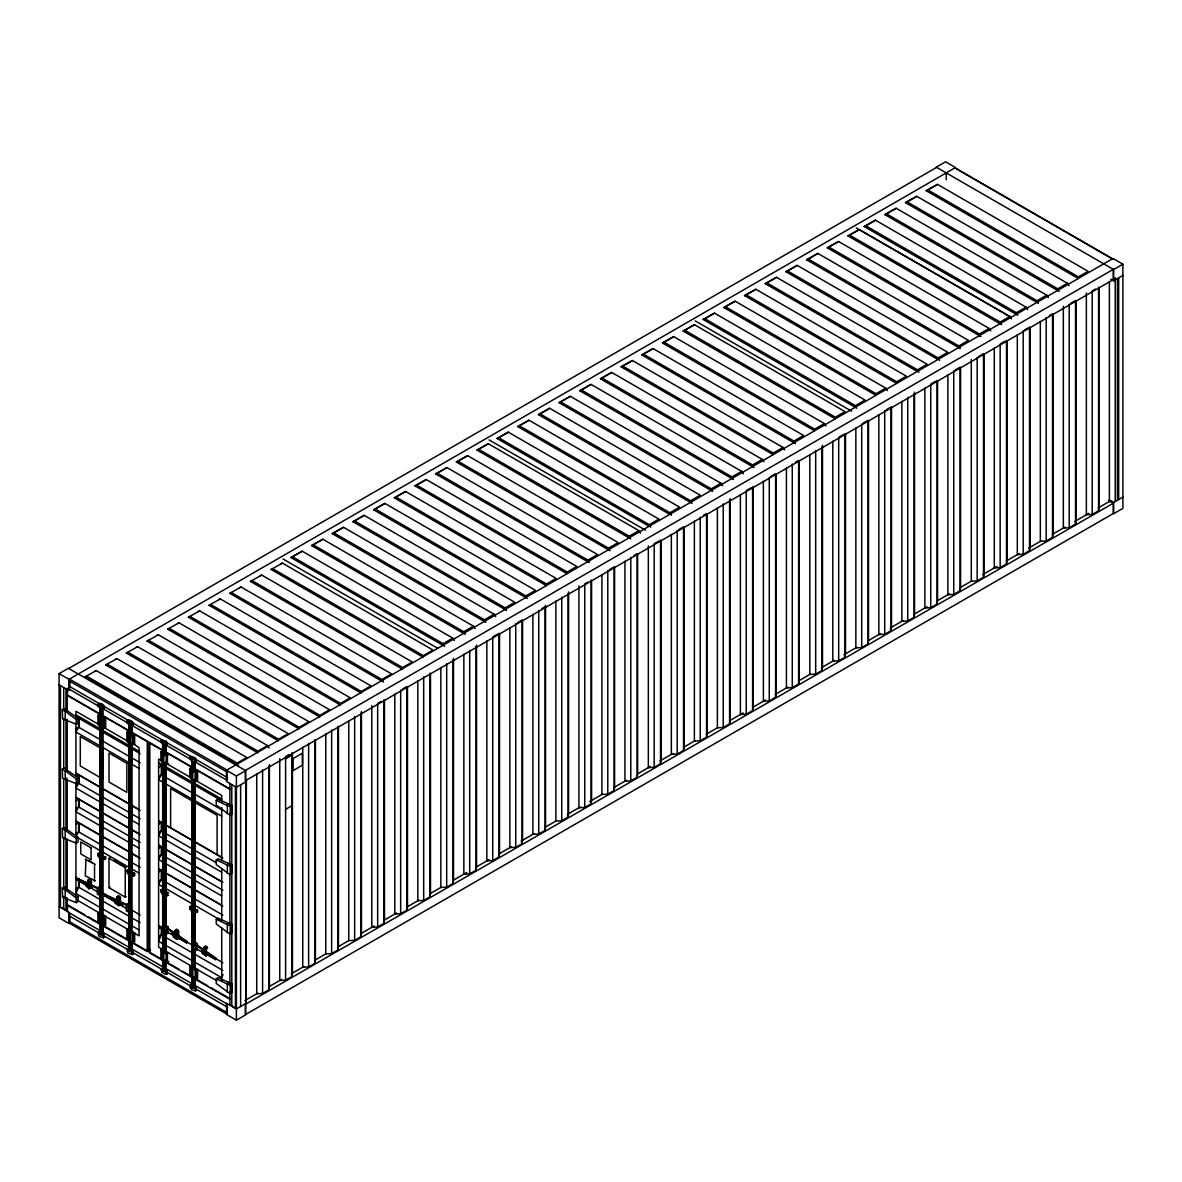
<?xml version="1.0" encoding="UTF-8"?>
<svg xmlns="http://www.w3.org/2000/svg" width="1182" height="1182" viewBox="0 0 1182 1182"><rect width="100%" height="100%" fill="white"/><g stroke="black" fill="none" stroke-linecap="round" stroke-linejoin="round"><path stroke-width="1.5" d="M103.588 708.313L103.602 705.226C101.888 702.669 96.569 702.359 98.313 706.821L103.543 709.156L103.602 707.575M100.219 932.051L98.401 932.421L98.933 936.336L103.543 937.828L103.602 936.262M103.588 937.001L102.893 933.1M132.576 952.988L132.532 954.568L127.907 953.061L127.39 949.161L129.193 948.791M167.031 745.088L166.499 741.173L161.195 740.08L162.54 744.424L166.485 745.399L166.499 743.522M161.845 740.523L163.781 742.754L167.031 742.739M163.914 968.738L161.195 968.767L161.831 972.284L165.214 974.131L167.031 973.761L166.499 972.21M161.845 969.196L162.54 970.747L165.214 971.781L167.031 971.412L166.499 969.861M196.005 761.814L195.488 757.913L190.863 756.406L191.528 761.149L195.458 762.139L195.488 760.262M191.617 985.478L190.863 985.094L191.528 989.836L195.458 990.812L195.488 988.935M98.401 703.748L100.101 706.023L103.543 706.806L103.588 705.964M98.401 932.421L100.101 934.696L103.543 935.479L103.588 934.652M127.39 720.488L127.907 722.039L130.508 723.162L133.226 723.133L132.576 721.966C130.877 719.41 125.543 719.099 127.287 723.561L132.532 725.881L133.226 723.133M127.39 949.161L129.089 951.436L132.532 952.219L133.226 951.82L131.867 949.826M196.005 990.501L195.488 986.586M256.73 773.811L256.73 993.752L262.596 993.471L268.935 989.822L269.407 986.423L269.407 764.651M279.75 758.696L279.75 980.469L285.601 980.188L291.939 976.524L292.427 973.141L292.427 753.2M302.755 747.231L302.755 967.172L308.62 966.906L314.959 963.241L315.431 959.858L315.431 739.917M325.774 733.948L325.774 953.889L331.64 953.608L337.963 949.959L338.451 946.575L338.451 726.635M348.779 720.665L348.779 940.606L354.644 940.325L360.983 936.676L361.456 933.292L361.456 711.52M371.798 705.551L371.798 927.323L377.664 927.043L384.002 923.378L384.475 919.995L384.475 700.054M394.803 694.085L394.803 914.026L400.668 913.76L407.007 910.096L407.48 906.712L407.48 686.772M417.822 680.802L417.822 900.743L423.688 900.477L430.026 896.813L430.499 893.429L430.499 673.489M440.827 667.52L440.827 887.46L446.693 887.18L453.031 883.53L453.504 880.147L453.504 658.374M463.846 654.237L463.846 874.178L469.712 873.897L476.05 870.233L476.523 866.849L476.523 645.077M486.851 640.94L486.851 860.88L492.717 860.614L499.055 856.95L499.528 853.567L499.528 633.626M509.87 627.657L509.87 847.597L515.736 847.331L522.075 843.667L522.547 840.284L522.547 620.343M532.89 614.374L532.89 834.315L538.741 834.034L545.079 830.385L545.552 827.001L545.552 605.228M555.895 601.091L555.895 821.032L561.76 820.751L568.099 817.102L568.572 813.704L568.572 591.931M578.914 585.962L578.914 807.734L584.765 807.469L591.103 803.804L591.576 800.421L591.576 580.48M601.919 574.511L601.919 794.452L607.784 794.186L614.123 790.522L614.596 787.138L614.596 567.197M624.938 561.228L624.938 781.169L630.789 780.888L637.128 777.239L637.615 773.855L637.615 553.915M648.342 545.892L648.342 767.665L654.193 767.384L660.531 763.72L661.004 760.336L661.004 540.396M671.346 534.427L671.346 754.367L677.212 754.101L683.551 750.437L684.023 747.054L684.023 527.113M694.366 521.144L694.366 741.084L700.232 740.804L706.555 737.154L707.043 733.771L707.043 513.83M717.371 507.861L717.371 727.802L723.236 727.521L729.575 723.872L730.048 720.488L730.048 498.715M740.39 494.578L740.39 714.519L746.256 714.238L752.594 710.574L753.067 707.191L753.067 487.25M763.395 481.281L763.395 701.222L769.26 700.956L775.599 697.291L776.072 693.908L776.072 473.967M786.414 467.998L786.414 687.939L792.28 687.673L798.618 684.009L799.091 680.625L799.091 460.685M809.818 454.494L809.818 674.434L815.683 674.154L822.022 670.49L822.495 667.106L822.495 445.333M832.822 441.196L832.822 661.137L838.688 660.871L845.027 657.207L845.499 653.823L845.499 433.883M855.842 427.914L855.842 647.854L861.708 647.588L868.046 643.924L868.519 640.541L868.519 420.6M878.847 414.631L878.847 634.571L884.712 634.291L891.051 630.641L891.524 627.258L891.524 407.317M901.866 401.348L901.866 621.289L907.732 621.008L914.07 617.344L914.543 613.96L914.543 392.188M924.871 388.065L924.871 607.991L930.736 607.725L937.075 604.061L937.548 600.678L937.548 380.737M947.89 374.768L947.89 594.709L953.756 594.443L960.094 590.778L960.567 587.395L960.567 367.454M971.294 359.431L971.294 581.204L977.159 580.923L983.498 577.274L983.971 573.876L983.971 353.95M994.298 347.981L994.298 567.907L1000.164 567.641L1006.503 563.977L1006.975 560.593L1006.975 340.652M1017.318 334.683L1017.318 554.624L1023.184 554.358L1029.522 550.694L1029.995 547.31L1029.995 327.37M1040.337 321.401L1040.337 541.341L1046.188 541.061L1052.527 537.411L1052.999 534.028L1052.999 314.087M1063.342 306.286L1063.342 528.058L1069.208 527.778L1075.546 524.128L1076.019 520.745L1076.019 300.804M1086.361 293.003L1086.361 514.776L1092.212 514.495L1098.551 510.831L1099.024 507.447L1099.024 287.507M87.867 886.574C87.172 888.982 92.359 887.327 87.882 886.5L89.773 881.905L88.133 880.974L86.109 886.234L88.133 886.884L86.375 886.072L88.133 880.974M116.841 903.314C116.161 905.722 121.332 904.053 116.855 903.24L118.747 898.645L117.121 897.699L116.013 901.378L117.831 902.457L118.747 898.645M205.904 948.969L203.88 954.229L205.904 954.879L204.146 954.066L205.904 949.722L204.279 948.023L202.373 952.677L202.373 953.726L204.279 953.933M99.037 716.913L97.943 715.465L97.943 724.285L99.037 725.748A3.561 2.054 0 0 0 101.977 727.447L105.686 727.373L105.686 718.553L101.977 718.612A3.561 2.054 0 0 1 99.037 716.913L98.283 716.381M128.011 733.653L126.932 732.19L126.932 741.011L128.011 742.473A3.561 2.054 0 0 0 130.951 744.172L134.674 744.113L134.674 735.293L130.951 735.352A3.561 2.054 0 0 1 128.011 733.653L127.493 732.973L127.464 733.8M99.214 854.261L98.195 854.542L98.919 854.941A3.561 2.054 0 0 0 101.977 856.699L105.686 856.625L105.686 858.959L101.977 859.019A3.561 2.054 0 0 1 99.037 857.319L99.214 854.261L97.943 853.537L97.943 855.857L99.214 856.581M99.214 913.878L98.195 914.159L98.919 914.543A3.561 2.054 0 0 0 101.977 916.301L105.686 916.242L105.686 925.063L101.977 925.122A3.561 2.054 0 0 1 99.037 923.423L99.214 913.878L97.943 913.139L97.943 921.975L99.214 922.699M132.059 871.843L134.674 873.365L134.674 875.685L130.951 875.744A3.561 2.054 0 0 1 128.011 874.045L126.932 870.262L127.759 871.622M168.627 763.705L164.904 763.779A3.561 2.054 0 0 1 161.964 762.08L160.885 760.617L160.885 751.796L161.964 753.244A3.561 2.054 0 0 0 164.904 754.943L168.627 754.884L165.997 753.377M128.188 930.603L128.011 931.342A3.561 2.054 0 0 0 130.951 933.041L134.674 932.967L134.674 941.788L130.951 941.862A3.561 2.054 0 0 1 128.011 940.163L128.188 930.603L126.932 929.879L126.932 938.7L128.188 939.424M191.115 769.26L190.937 769.984A3.561 2.054 0 0 0 193.892 771.683L197.601 771.624L197.601 780.445L193.892 780.504A3.561 2.054 0 0 1 190.937 778.805L191.115 769.26L189.859 768.522L189.859 777.342L191.115 778.081M168.627 895.291L164.904 895.35A3.561 2.054 0 0 1 161.964 893.651L160.885 889.869L161.964 891.331A3.561 2.054 0 0 0 164.904 893.031L168.627 892.957L165.997 891.45M168.627 961.394L164.904 961.454A3.561 2.054 0 0 1 161.964 959.754L160.885 958.307L160.885 949.471L161.964 950.934A3.561 2.054 0 0 0 164.904 952.633L168.627 952.574M191.115 907.333L190.937 908.057A3.561 2.054 0 0 0 193.892 909.756L197.601 909.697L197.601 912.016L193.892 912.076A3.561 2.054 0 0 1 190.937 910.376L191.115 907.333L189.859 906.594L189.859 908.928L191.115 909.652M191.115 966.935L190.937 967.674A3.561 2.054 0 0 0 193.892 969.373L197.601 969.299L197.601 978.135L193.892 978.194A3.561 2.054 0 0 1 190.937 976.495L191.115 966.935L189.859 966.211L189.859 975.032L191.115 975.756M89.773 887.475L88.015 887.017L89.773 881.905M117.121 897.699L115.348 902.812L117.831 902.457M175.291 931.283L173.532 936.395L175.291 937.193L173.266 936.543L175.291 931.283L176.931 932.229L175.158 937.341L176.931 938.139L175.364 938.139L176.931 932.229M204.279 948.023L202.506 953.12L204.013 953.564M78.618 879.511L78.618 887.135L75.944 893.518L99.613 907.185M164.446 929.052L158.61 925.506L161.284 927.235L161.284 934.873L158.61 941.256L191.75 960.39M223.073 974.5L221.728 977.691L194.897 962.207M98.919 724.123L98.283 723.547L98.697 724.256M104.238 720.015L103.824 719.306M104.238 727.181L104.001 726.856M127.907 740.848L127.7 740.833M132.487 736.356L133.005 736.061M132.487 743.537L133.005 743.227M89.078 880.679L88.901 880.782M88.576 888.022L89.108 887.726M103.499 857.615L104.031 857.319M90.246 888.347L88.946 889.071L87.66 886.855L88.029 879.541L90.246 881.861L90.246 888.347L91.487 887.623L90.187 888.362M161.875 753.289L161.461 752.579M99.125 891.331L98.49 890.77M161.136 760.085L161.668 759.775M166.44 755.963L166.972 755.667M166.44 763.144L166.972 762.848M166.943 763.661L166.765 762.818M98.919 921.709L98.283 921.147L98.697 921.857M103.794 917.055L104.001 917.749M104.238 924.782L103.824 924.073M127.671 871.799L127.493 870.957L127.907 871.666A3.561 2.054 0 0 0 130.951 873.424L134.674 873.365M116.634 897.094L117.934 896.37L119.234 898.586L118.85 905.9L116.634 903.58L116.634 897.094L117.875 896.384M118.289 897.744L117.875 897.049M118.052 897.892L117.653 897.182M118.052 904.806L117.875 904.437M132.561 874.163L133.211 874.724M190.125 769.645L190.642 769.334M127.671 907.525L127.7 907.362M190.125 776.81L190.642 776.515M195.429 772.703L195.946 772.407M195.429 779.869L195.946 779.573M127.907 931.283L127.671 930.943M127.907 938.449L127.257 937.873M132.798 934.105L133.211 934.341M133.005 941.493L133.211 941.507M161.136 890.888L161.668 890.593M166.943 894.006L166.529 893.769M165.539 929.776L165.51 929.924M161.136 950.505L161.668 950.195M161.875 958.055L161.225 957.479M174.818 933.928L174.818 930.677L176.103 929.953L177.403 932.184L177.019 939.483L175.187 938.434L174.818 937.163L176.044 936.454M176.029 930.781L175.822 930.766M166.44 953.564L166.972 953.268M175.822 938.153L176.029 938.183M190.125 907.628L190.642 907.318M166.44 960.73L166.972 960.434M195.724 910.524L195.754 910.362M196.242 910.879L195.724 911.189M193.996 946.147L194.528 945.836M190.125 967.231L190.642 966.935M190.125 974.396L190.642 974.101M203.792 950.653L203.792 947.417L205.092 946.679L206.392 948.91L206.008 956.223L203.792 953.904M205.21 947.728L205.21 948.2M195.429 970.289L195.946 969.994M205.24 955.44L205.21 955.603M195.429 977.47L195.946 977.174M191.957 987.28L191.942 759.834L191.957 987.28L192.784 987.635L194.897 986.778L194.897 977.588M165.923 960.848L165.613 970.599L162.983 970.54L163.766 969.107M99.613 728.54L75.944 714.874L78.618 718.168L78.618 727.181L75.944 732.013L99.613 745.679M99.613 786.784L75.944 773.117L78.618 774.845L78.618 783.252L75.944 788.069L99.613 801.736M99.613 811.088L75.944 797.422L78.618 799.15L78.618 806.922L75.944 811.753L99.613 825.42M99.613 850.331L75.944 836.664L78.618 831.847L78.618 822.82L75.944 821.091L99.613 834.758M191.75 781.745L158.61 762.612L161.284 765.892L161.284 774.904L158.61 779.736L191.75 798.869M191.75 839.974L158.61 820.84L161.284 822.569L161.284 830.976L158.61 835.807L191.75 854.941M191.75 864.278L158.61 845.145L161.284 846.873L161.284 854.645L158.61 859.477L191.75 878.61M191.75 887.948L158.61 868.814L161.284 870.543L161.284 879.571L158.61 884.387L191.75 903.521M115.555 901.792L115.215 903.417L117.653 904.422M98.401 706.097L98.579 703.541M127.39 722.823L127.937 720.163M190.863 756.406L190.169 756.82L191.528 758.8L196.005 759.465M98.401 934.77L98.579 932.214M127.39 951.51L127.937 948.851M190.863 985.094L190.169 985.493L191.528 987.487L196.005 988.152M99.805 933.396L100.455 934.445L102.937 934.002L102.937 924.797M131.926 941.522L131.926 950.727L129.444 951.185L129.355 940.458M59.1 906.564L68.999 912.282L68.999 923.526L59.1 917.808L59.1 673.637L68.379 668.288L245.679 770.649L245.679 781.893L236.4 787.256L226.501 781.538L226.501 770.295L1113.001 258.474L1122.9 264.192L1122.9 508.363L1113.621 513.712L1113.621 502.468L1122.9 497.12M68.704 668.48L936.646 167.371M59.1 673.637L68.999 679.355L955.499 167.549L945.6 161.831L936.321 167.179L1113.621 269.54L1122.9 264.192M290.89 557.52L292.515 556.752L443.102 643.688L444.535 646.229L290.89 557.52L302.178 551.181L452.75 638.117L454.39 640.541M311.56 545.582L313.2 544.813L463.772 631.749L465.22 634.291L311.56 545.582L322.863 539.243L473.435 626.179L475.075 628.602M485.891 622.353L332.245 533.643L343.534 527.305L494.12 614.226L495.746 616.664M352.93 521.705L364.219 515.352L514.791 602.288L505.142 607.873L354.556 520.937L352.93 521.705L506.576 610.414L505.142 607.873M373.615 509.767L384.904 503.414L535.476 590.35L525.827 595.935L375.241 508.999L373.615 509.767L527.261 598.476M394.286 497.829L405.589 491.476L556.161 578.412L546.498 583.982L395.926 497.061L394.286 497.829L546.35 585.622M414.971 485.876L426.259 479.537L576.846 566.473L567.183 572.044L416.611 485.108L414.971 485.876L567.035 573.684M435.656 473.938L446.944 467.599L597.516 554.535L587.868 560.105L437.281 473.169L435.656 473.938L587.72 561.731M456.341 461.999L467.629 455.661L618.201 542.597L608.553 548.167L457.966 461.231L456.341 461.999L608.405 549.793M477.011 450.061L478.651 449.293L629.223 536.229L630.671 538.77L477.011 450.061L488.314 443.723L638.886 530.644L640.526 533.082M497.031 438.507L508.319 432.154L658.906 519.09L649.243 524.675L498.671 437.739L497.031 438.507L649.095 526.3M517.716 426.569L529.004 420.216L679.591 507.152L669.928 512.737L519.356 425.801L517.716 426.569L669.78 514.362M538.401 414.631L549.689 408.278L700.261 495.214L690.613 500.784L540.026 413.848L538.401 414.631L692.046 503.325L690.613 500.784M712.731 491.387L559.071 402.678L570.374 396.339L720.946 483.275L722.586 485.699M579.756 390.74L581.396 389.971L731.968 476.907L733.401 479.449L579.756 390.74L591.044 384.401L741.631 471.337L743.256 473.76M754.086 467.511L600.441 378.801L611.729 372.463L762.316 459.399L763.941 461.822M773.191 454.656L621.126 366.863L632.414 360.525L782.986 447.446L784.626 449.884M641.796 354.925L653.099 348.572L803.671 435.508L794.009 441.093L643.436 354.157L641.796 354.925L795.456 443.634M814.546 430.78L662.481 342.987L673.77 336.634L824.356 423.57L825.982 426.008M683.166 331.049L694.455 324.695L845.041 411.632L835.379 417.202L684.806 330.266L683.166 331.049L835.231 418.842M703.187 319.48L714.475 313.141L865.047 400.077L855.399 405.648L704.812 318.712L703.187 319.48L856.832 408.189M875.936 395.335L723.872 307.542L735.16 301.203L885.732 388.139L887.372 390.562M744.542 295.603L755.845 289.265L906.417 376.201L896.754 381.771L746.182 294.835L744.542 295.603L896.606 383.396M765.227 283.665L776.515 277.312L927.102 364.248L917.439 369.833L766.867 282.897L765.227 283.665L917.291 371.458M785.912 271.727L797.2 265.374L947.772 352.31L938.124 357.895L787.537 270.959L785.912 271.727L937.976 359.52M806.597 259.789L817.885 253.436L968.457 340.372L958.809 345.942L808.222 259.021L806.597 259.789L960.242 348.498L958.809 345.942M980.927 336.545L827.267 247.836L838.57 241.497L989.142 328.433L990.782 330.857M847.952 235.898L849.592 235.129L1000.164 322.065L1001.597 324.607L847.952 235.898L859.24 229.559L1009.827 316.495L1011.452 318.918M864.16 226.545L865.8 225.777L1016.372 312.713L1017.82 315.254L864.16 226.545L875.463 220.192L1026.035 307.128L1027.675 309.566M884.845 214.607L886.485 213.839L1037.057 300.775L1038.49 303.316L884.845 214.607L896.133 208.254L1046.72 295.19L1048.345 297.628M1059.175 291.378L905.53 202.669L916.818 196.315L1067.39 283.252L1069.03 285.675M926.215 190.716L937.503 184.377L1088.075 271.313L1078.427 276.884L927.84 189.947L926.215 190.716L1078.279 278.509M292.515 556.752L302.178 551.181M313.2 544.813L322.863 539.243M332.245 533.643L343.534 527.305M354.556 520.937L364.219 515.352M375.241 508.999L384.904 503.414M395.926 497.061L405.589 491.476M416.611 485.108L426.259 479.537M437.281 473.169L446.944 467.599M457.966 461.231L467.629 455.661M478.651 449.293L488.314 443.723M498.671 437.739L508.319 432.154M519.356 425.801L529.004 420.216M540.026 413.848L549.689 408.278M559.071 402.678L570.374 396.339M581.396 389.971L591.044 384.401M600.441 378.801L611.729 372.463M621.126 366.863L632.414 360.525M643.436 354.157L653.099 348.572M662.481 342.987L673.77 336.634M684.806 330.266L694.455 324.695M704.812 318.712L714.475 313.141M723.872 307.542L735.16 301.203M746.182 294.835L755.845 289.265M766.867 282.897L776.515 277.312M787.537 270.959L797.2 265.374M808.222 259.021L817.885 253.436M827.267 247.836L838.57 241.497M849.592 235.129L859.24 229.559M865.8 225.777L875.463 220.192M886.485 213.839L896.133 208.254M905.53 202.669L916.818 196.315M927.84 189.947L937.503 184.377M84.971 676.917L96.274 670.578L246.846 757.514L237.183 763.084L86.611 676.148L84.971 676.917L238.631 765.626M257.72 752.771L105.656 664.978L116.944 658.64L267.531 745.576L269.156 747.999M126.341 653.04L137.629 646.702L288.216 733.638L278.553 739.208L127.981 652.272L126.341 653.04L278.405 740.833M147.026 641.102L158.314 634.764L308.886 721.7L299.238 727.27L148.651 640.334L147.026 641.102L299.09 728.895M167.711 629.164L178.999 622.825L329.571 709.747L319.908 715.332L169.336 628.396L167.711 629.164L319.775 716.957M188.381 617.226L199.684 610.872L350.256 697.808L340.593 703.393L190.021 616.457L188.381 617.226L340.446 705.019M209.066 605.287L220.354 598.934L370.941 685.87L361.278 691.44L210.706 604.519L209.066 605.287L361.131 693.08M229.751 593.334L241.039 586.996L391.611 673.932L381.963 679.502L231.376 592.566L229.751 593.334L381.816 681.142M250.436 581.396L261.724 575.058L412.296 661.994L402.648 667.564L252.061 580.628L250.436 581.396L402.501 669.189M271.106 569.458L282.409 563.12L432.981 650.056L423.319 655.626L272.747 568.69L271.106 569.458L423.171 657.251M62.277 709.584L64.123 708.52L78.086 718.42L78.086 723.148L76.239 724.211L62.616 718.774L62.277 709.584L64.537 711.239L67.034 710.19M76.239 724.211L76.239 719.483L78.086 718.42M97.943 715.465L99.14 714.77L104.385 717.799M75.944 728.733L79.061 726.93L79.061 717.902M97.943 724.285L99.14 723.591M62.277 769.068L64.123 768.005L78.086 777.904L78.086 782.632L76.239 783.696L62.616 778.258L62.277 769.068L64.537 770.723L67.034 769.674M126.932 732.19L128.129 731.51M126.932 741.011L128.129 740.331M67.034 778.081L65.187 779.145L65.187 770.738L76.239 778.968L76.239 783.696M133.3 743.729L139.062 747.748L139.062 935.878L102.775 914.927M76.239 778.968L78.086 777.904M161.845 742.872L161.195 742.429L162.643 742.414M75.944 800.687L79.061 798.884L79.061 806.671L75.944 808.473M160.885 751.796L162.067 751.102M158.61 767.443L161.727 765.626M62.277 828.552L64.123 827.489L78.086 837.388L78.086 842.116L76.239 843.18L62.616 837.743L62.277 828.552L64.537 830.207L67.034 829.158M158.61 776.456L161.727 774.653M75.944 824.371L79.061 822.554L79.061 831.581L75.944 833.399M190.834 759.598L190.863 758.755M189.859 768.522L191.056 767.842M76.239 843.18L76.239 838.452L78.086 837.388M189.859 777.342L191.056 776.663M443.102 643.688L452.75 638.117M463.772 631.749L473.435 626.179M494.12 614.226L484.457 619.811L333.885 532.875M629.223 536.229L638.886 530.644M720.946 483.275L711.283 488.846L560.711 401.91M731.968 476.907L741.631 471.337M762.316 459.399L752.653 464.969L602.081 378.033M782.986 447.446L773.338 453.031L622.751 366.095M824.356 423.57L814.693 429.155L664.121 342.219M885.732 388.139L876.084 393.709L725.497 306.773M989.142 328.433L979.479 334.004L828.907 247.068M1000.164 322.065L1009.827 316.495M1016.372 312.713L1026.035 307.128M1037.057 300.775L1046.72 295.19M1067.39 283.252L1057.742 288.822L907.17 201.886M267.531 745.576L257.868 751.146L107.296 664.21L105.656 664.978M95.181 880.782L85.326 875.847L85.961 859.033M97.943 853.537L99.14 852.843M97.943 855.857L99.14 855.177M226.501 770.295L236.4 776.013L245.679 770.649M158.61 824.12L161.727 822.317M85.326 859.403L95.181 864.352M126.193 896.562L125.248 897.108L109.01 887.741L109.01 858.28L109.97 857.718M99.776 895.572L97.412 893.784L97.412 887.889L99.081 886.928L98.727 888.229L75.766 877.665L97.707 888.82L97.707 891.952L75.766 879.231L85.872 884.284M288.777 754.751L285.601 756.583L285.601 980.188M380.826 701.606L377.664 703.438L377.664 927.043M402.249 689.239L407.007 686.491L407.007 910.096M517.317 622.811L522.075 620.062L522.075 843.667M541.917 608.612L545.079 606.78L545.079 830.385M587.942 582.032L584.765 583.864L584.765 807.469M609.365 569.665L614.123 566.917L614.123 790.522M633.966 555.466L637.128 553.634L637.128 777.239M658.95 541.031L654.193 543.779L654.193 767.384M678.793 529.58L683.551 526.832L683.551 750.437M703.393 515.382L706.555 513.549L706.555 737.154M750.998 487.885L746.256 490.633L746.256 714.238M770.841 476.435L775.599 473.687L775.599 697.291M795.442 462.236L798.618 460.404L798.618 684.009M843.446 434.518L838.688 437.266L838.688 660.871M863.288 423.067L868.046 420.319L868.046 643.924M886.293 409.77L891.051 407.036L891.051 630.641M935.494 381.372L930.736 384.12L930.736 607.725M955.337 369.922L960.094 367.174L960.094 590.778M978.74 356.403L983.498 353.669L983.498 577.274M1004.922 341.288L1000.164 344.036L1000.164 567.641M1024.764 329.837L1027.941 328.005M1049.365 315.638L1052.527 313.806L1052.527 537.411M1070.789 303.257L1075.546 300.524L1075.546 524.128M1095.389 289.058L1092.212 290.89L1092.212 514.495M285.645 758.859L291.777 755.313M1110.799 279.159L1113.621 280.784L1122.9 275.436M62.277 888.037L64.123 886.973L78.086 896.872L78.086 901.6L76.239 902.664L62.616 897.227L62.277 888.037L64.537 889.691L67.034 888.642M158.61 832.527L161.727 830.724M227.313 813.275L216.262 805.045L216.262 800.332L218.109 799.254L232.071 805.474L232.071 813.881L230.224 814.945L227.358 813.644L227.313 804.868L229.16 803.804M75.944 888.687L79.061 886.884L79.061 879.245M90.246 881.861L91.487 881.151L91.103 879.881L89.271 878.817M216.262 800.332L228.85 806.346L232.071 805.474M109.01 858.28L125.248 867.647L126.193 867.1L114.388 860.274M158.61 848.425L161.727 846.608M76.239 902.664L76.239 897.936L78.086 896.872M126.932 870.262L128.129 869.583M126.932 872.597L128.129 871.902M158.61 856.196L161.727 854.394M97.412 893.784L98.727 893.031M109.01 887.741L109.97 887.194M97.796 894.434L99.111 893.681M104.74 894.39L126.696 905.545L126.696 908.692L104.74 895.971L104.74 894.39L127.715 904.969L128.055 903.669L126.4 904.629L126.4 910.524L128.764 912.312L130.079 911.558M104.74 895.971L105.198 894.139M158.61 872.094L161.727 870.292M119.234 898.586L120.461 897.877L120.091 896.606L118.259 895.557M97.943 913.139L99.14 912.46L105.686 916.242M158.61 881.122L161.727 879.319M119.234 905.072L120.461 904.363L119.175 905.087M285.645 809.315L291.777 805.769M97.943 921.975L99.14 921.28M130.079 904.836L128.764 905.589L126.4 904.629M160.885 889.869L162.067 889.174M126.4 910.524L127.715 909.756M126.784 911.174L128.084 910.406M227.313 872.759L216.262 864.53L216.262 859.802L218.109 858.738L232.071 864.958L232.071 873.365L230.224 874.429L227.358 873.129L227.313 864.352L229.16 863.288M160.885 892.188L162.067 891.509M216.262 859.802L228.85 865.83L232.071 864.958M126.932 929.879L128.129 929.185M126.932 938.7L128.129 938.006M189.859 906.594L191.056 905.914M189.859 908.928L191.056 908.234M158.61 928.786L161.727 926.983M164.387 926.156L166.736 927.914L166.736 933.81L164.387 932.879L164.387 926.156L165.687 925.388L167.711 926.555L168.051 928.254L186.815 941.256L186.815 942.822L167.031 931.977L167.031 928.845L168.051 928.254M166.396 927.309L167.711 926.555M166.736 927.914L168.051 927.146M164.387 932.879L165.687 932.125M158.61 936.41L161.727 934.607M166.367 934.016L168.051 933.056L168.051 931.386M174.818 930.677L176.044 929.968M177.403 932.184L178.645 931.46L178.26 930.204L176.428 929.141M67.182 897.921L67.182 905.279L147.233 951.495L150.365 949.693M177.403 938.671L178.645 937.947L178.26 938.774L176.428 937.71M160.885 949.471L162.067 948.791M227.313 932.243L216.262 924.014L216.262 919.286L218.109 918.222L232.071 924.442L232.071 932.849L230.224 933.913L227.358 932.613L227.313 923.836L229.16 922.773M186.357 943.088L186.815 941.256M193.36 942.881L195.724 944.64L195.724 950.535L193.36 949.604L193.36 942.881L194.675 942.128L196.685 943.295L197.039 944.979L215.789 957.981L215.789 959.548L196.02 948.703L196.02 945.57L197.039 944.979M195.37 944.049L196.685 943.295M195.724 944.64L197.039 943.886M216.262 919.286L228.85 925.314L232.071 924.442M195.34 950.756L197.039 949.781L197.039 948.127M203.792 947.417L205.033 946.693M206.392 948.91L207.618 948.2L207.249 946.93L205.417 945.866M189.859 966.211L191.056 965.517M215.331 959.814L215.789 957.981M195.916 970.821L195.754 969.979M189.859 975.032L191.056 974.352M190.834 988.27L190.863 987.443M227.313 991.728L216.262 983.498L216.262 978.77L218.109 977.706L232.071 983.926L232.071 992.333L230.224 993.397L227.358 992.097L227.313 983.321L229.16 982.257M216.262 978.77L228.85 984.798L232.071 983.926M244.896 1000.578L257.661 993.205M268.846 986.763L281.611 979.39M291.186 973.85L303.966 966.477M315.136 960.035L326.306 953.578M337.491 947.122L348.66 940.68M361.426 933.307L374.206 925.92M383.781 920.394L396.546 913.021M407.731 906.579L418.901 900.123M430.071 893.666L441.255 887.224M454.021 879.836L466.787 872.464M476.376 866.938L489.141 859.565M498.715 854.039L511.496 846.667M521.07 841.126L533.836 833.753M545.02 827.311L556.19 820.855M567.36 814.398L580.14 807.025M589.715 801.499L602.495 794.127M613.665 787.67L626.43 780.297M637.615 773.855L650.395 766.468M659.984 760.927L672.78 753.54M683.979 747.083L695.164 740.626M706.363 734.155L717.548 727.698M730.343 720.311L743.123 712.923M752.727 707.397L765.508 700.01M775.111 694.469L787.892 687.082M799.091 680.625L810.276 674.154M821.475 667.697L834.256 660.31M843.859 654.784L856.64 647.396M867.839 640.925L880.62 633.552M890.223 628.011L903.004 620.624M914.203 614.167L926.983 606.78M936.587 601.239L949.368 593.852M960.567 587.395L971.648 580.997M982.73 574.6L996.973 566.37M1006.473 560.889L1019.135 553.575M1028.636 548.093L1041.298 540.78M1052.379 534.382L1065.041 527.069M1074.541 521.587L1088.785 513.357M1098.285 507.876L1110.947 500.562M1113.296 503.237L245.354 1004.345L245.354 1014.629L1113.296 513.52L1113.296 503.237L1108.509 500.474M236.4 1020.169L245.679 1014.821L245.679 1003.577L236.4 1008.926L226.501 1003.208L226.501 1014.452L236.4 1020.169L236.4 776.013M97.412 887.889L99.776 888.849M280.961 563.77L282.409 563.12M260.276 575.708L261.724 575.058M239.606 587.646L241.039 586.996M218.921 599.599L220.354 598.934M198.236 611.537L199.684 610.872M177.551 623.475L178.999 622.825M156.881 635.414L158.314 634.764M136.196 647.352L137.629 646.702M115.511 659.29L116.944 658.64M94.826 671.228L96.274 670.578M1112.306 501.345L1109.366 501.478L1109.366 281.538M162.983 970.54L162.983 744.217L164.8 744.586L164.8 755.638M118.747 904.215L117.121 903.609M99.835 933.972L99.805 707.058L101.43 708.313L101.43 934.637M164.771 969.137L165.923 970.053M89.078 886.057L92.299 887.83M106.808 896.591L114.846 901.009M119.678 903.669L122.884 905.442M955.012 167.829L1112.513 258.755M956.652 169.011L1113.089 259.331M856.256 227.963L1011.024 317.323M1109.381 500.016L1113.621 502.468M695.267 320.898L851.646 411.188M489.112 439.926L645.49 530.201M282.971 558.938L437.739 648.297M227.668 772.363L69.635 681.128L69.635 686.535L227.668 777.756M69.073 689.121L99.716 706.806M102.568 708.461L128.35 723.34M131.291 725.039L163.19 743.463M191.986 760.085L166.381 745.31L166.485 743.05M195.104 761.888L227.003 780.312L226.988 770.014L69.487 679.074L69.487 689.357M59.1 684.88L68.999 690.598L68.999 679.355M99.377 713.588L67.477 695.164L67.477 688.205M102.568 715.42L191.912 767M195.104 768.847L230.195 789.103M229.899 789.281L149.833 743.064L149.833 953.002L229.899 999.233M194.986 770.103L197.601 771.624M99.613 724.965L75.944 711.298L75.944 718.095M102.775 726.797L129.592 742.281M161.757 760.853L158.61 759.021L158.61 947.166L191.75 966.3M164.919 762.671L191.75 778.155M194.897 779.987L221.728 795.471L221.728 802.268M102.775 730.373L139.062 751.324M194.897 783.563L221.728 799.047M78.618 718.168L99.14 730.003M102.287 731.835L129.119 747.32M132.281 749.152L140.17 753.702M161.284 765.892L221.256 800.51M78.618 727.181L99.14 739.031M102.287 740.848L129.119 756.347M132.281 758.164L140.17 762.715M161.284 774.904L222.837 810.438M102.775 747.497L139.062 768.448M194.897 800.687L221.728 816.186M102.775 788.616L139.062 809.567M194.897 841.806L221.728 857.29M78.618 774.845L99.14 786.695M103.868 789.428L129.119 804.011M132.281 805.828L140.17 810.379M161.284 822.569L222.837 858.102M78.618 783.252L99.14 795.102M102.287 796.919L129.119 812.403M132.281 814.235L140.17 818.786M161.284 830.976L216.513 862.875M102.775 803.568L139.062 824.519M194.897 856.758L221.728 872.242M102.775 812.906L139.062 833.857M194.897 866.096L221.728 881.595M78.618 799.15L99.14 810.985M102.287 812.817L129.119 828.301M132.281 830.119L140.17 834.684M161.284 846.873L222.837 882.407M78.618 806.922L99.14 818.771M102.287 820.589L129.119 836.088M132.281 837.905L140.17 842.456M161.284 854.645L222.837 890.179M102.775 827.237L139.062 848.188M194.897 880.427L221.728 895.926M102.775 836.575L139.062 857.541M194.897 889.765L221.728 905.264M78.618 822.82L99.14 834.669M102.287 836.487L129.119 851.971M132.281 853.803L140.17 858.354M161.284 870.543L222.837 906.077M78.618 831.847L99.14 843.682M102.287 845.514L129.119 860.998M132.281 862.83L140.17 867.381M161.284 879.571L222.837 915.104M102.775 852.163L139.062 873.114M194.897 905.353L220.148 919.921M89.034 860.806L92.107 862.579M88.133 881.728L89.773 882.673M117.121 898.468L118.747 899.413M175.291 932.051L176.931 932.997M204.279 948.791L205.904 949.722M87.882 882.585L89.507 883.53M116.855 899.325L118.496 900.27M175.039 932.908L176.665 933.854M204.013 949.634L205.653 950.579M102.287 893.178L110.665 897.832M131.172 909.667L140.17 915.045M180.698 938.257L192.843 945.452M209.111 954.657L222.837 962.769M87.025 884.653L88.857 885.732M174.182 934.962L176.015 936.041M203.171 951.702L204.988 952.781M87.128 886.411L89.773 887.83M116.117 903.151L118.747 904.555M174.286 936.735L175.926 937.681M203.274 953.46L204.9 954.406M87.025 886.751L88.665 887.682M174.182 937.06L175.822 938.006M203.171 953.8L204.796 954.746M78.618 887.135L99.14 898.985M102.287 900.817L129.119 916.301M132.281 918.119L140.17 922.684M161.284 934.873L222.837 970.407M102.775 909.017L139.062 929.968M132.059 931.46L134.674 932.967M77.524 900.344L99.613 913.11M194.897 968.117L217 980.883M85.03 914.971L67.477 904.851L67.477 911.81M88.222 916.818L99.377 923.26M104.164 926.023L163.19 960.109M166.381 961.956L179.147 969.314M182.338 971.161L191.912 976.687M196.7 979.45L207.869 985.891M211.061 987.738L230.195 998.79M69.073 912.726L99.716 930.411M102.568 932.066L191.986 983.69M195.104 985.493L227.003 1003.917L226.988 1014.171L69.487 923.245L69.487 912.962M99.968 933.588L69.635 916.08L69.635 921.768L227.668 1013.004M103.159 935.435L128.69 950.18M133.477 952.943L162.215 969.536M165.406 971.382L190.952 986.128M195.739 988.891L227.668 1007.315M201.723 950.978L206.407 953.83M209.539 955.736L214.223 958.602M171.183 933.292L174.301 935.198M178.999 938.05L186.815 942.822M196.02 945.57L215.331 958.247M167.031 928.845L186.357 941.507M161.845 971.545L161.195 968.767M76.239 719.483L65.187 711.254L65.187 719.661M76.239 838.452L65.187 830.222L65.187 838.629M76.239 897.936L65.187 889.706L65.187 898.113M131.261 949.678L131.926 950.727M131.867 723.502L132.576 724.315M191.632 760.381L192.784 761.311L192.784 987.635M938.124 357.895L939.557 360.436M917.439 369.833L918.872 372.374M669.928 512.737L671.361 515.278M649.243 524.675L650.676 527.216M608.553 548.167L609.986 550.709M587.868 560.105L589.301 562.647M381.963 679.502L383.396 682.044M102.937 934.002L102.287 925.58M1118.674 277.873L1118.674 499.558M1117.433 279.085L1117.433 499.897M1115.232 277.607L1115.232 501.212M1113.621 269.54L1113.621 280.784M1098.551 287.226L1098.551 510.831M1069.208 304.173L1069.208 527.778M1046.188 317.456L1046.188 541.061M1029.522 327.089L1029.522 550.694M1023.184 330.753L1023.184 554.358M1006.503 340.372L1006.503 563.977M977.159 357.319L977.159 580.923M953.756 370.838L953.756 594.443M946.221 172.897L946.221 179.753M937.075 380.456L937.075 604.061M914.07 393.739L914.07 617.344M907.732 397.403L907.732 621.008M884.712 410.686L884.712 634.291M861.708 423.983L861.708 647.588M845.027 433.602L845.027 657.207M822.022 446.885L822.022 670.49M815.683 450.549L815.683 674.154M792.28 464.068L792.28 687.673M769.26 477.351L769.26 700.956M752.594 486.969L752.594 710.574M729.575 500.267L729.575 723.872M723.236 503.916L723.236 727.521M700.232 517.199L700.232 740.804M677.212 530.496L677.212 754.101M660.531 540.115L660.531 763.72M630.789 557.283L630.789 780.888M607.784 570.581L607.784 794.186M591.103 580.199L591.103 803.804M568.099 593.482L568.099 817.102M561.76 597.146L561.76 820.751M538.741 610.429L538.741 834.034M515.736 623.727L515.736 847.331M499.055 856.95L499.055 633.345L492.717 637.009L492.717 860.614M476.05 646.628L476.05 870.233M469.712 650.292L469.712 873.897M453.031 659.925L453.031 883.53M446.693 663.575L446.693 887.18M430.026 673.208L430.026 896.813M423.688 676.872L423.688 900.477M400.668 690.155L400.668 913.76M384.002 699.774L384.002 923.378M360.983 713.071L360.983 936.676M354.644 716.72L354.644 940.325M337.963 726.354L337.963 949.959M331.64 730.003L331.64 953.608M314.959 739.637L314.959 963.241M308.62 743.301L308.62 966.906M291.939 752.919L291.939 976.524M268.935 766.217L268.935 989.822M262.596 769.866L262.596 993.471M246.388 779.78L245.915 1003.104L245.915 779.499M240.626 784.804L240.626 1006.488M235.425 786.473L235.425 1008.157L229.899 1004.966L229.899 991.861M231.79 784.597L231.79 1006.266M230.224 806.538L230.224 814.945M230.224 866.022L230.224 874.429M230.224 925.506L230.224 933.913M230.224 984.99L230.224 993.397M229.899 783.282L229.899 805.858M229.899 813.231L229.899 864.796M229.899 874L229.899 924.354M229.899 932.923L229.899 984.813M221.728 807.498L221.728 860.57M221.728 868.977L221.728 920.837M221.728 927.988L221.728 980.646M217.104 854.66L217.104 815.344L170.622 788.512L170.622 827.828M196.419 772.304L196.419 781.125M196.419 910.376L196.419 912.711M196.419 969.994L196.419 978.814M195.828 759.686L195.828 762.035M195.828 988.359L195.828 990.708M195.458 759.79L195.458 762.139M195.458 988.462L195.458 990.812M195.148 771.58L195.148 780.401M195.148 909.652L195.148 911.972M195.148 969.27L195.148 978.09M194.897 762.287L194.897 771.491M194.897 778.849L194.897 944.462M194.897 949.988L194.897 970.23M194.602 761.001L194.602 772.038M194.602 779.396L194.602 943.162M194.572 949.427L194.602 968.93M194.602 978.135L194.602 987.325M193.789 761.326L193.789 772.363M193.789 779.721L193.789 969.255M193.789 976.613L193.789 987.65M190.169 756.82L190.169 759.169M190.169 985.493L190.169 987.842M178.645 931.46L178.645 936.321M167.43 755.579L167.43 764.399M167.43 893.651L167.43 895.971M167.43 953.268L167.43 962.089M167.031 971.412L167.031 973.761M166.854 742.946L166.854 745.295M166.854 971.634L166.854 973.968M166.485 971.737L166.485 974.086M166.174 754.855L166.174 763.675M166.174 892.927L166.174 895.247M166.174 952.529L166.174 961.35M165.923 745.561L165.923 754.766M165.923 762.124L165.923 925.89M165.923 933.248L165.923 951.658M165.598 745L165.613 755.313M165.613 762.671L165.613 926.437M165.613 931.963L165.613 954.037M165.613 959.562L165.613 970.599M164.8 762.996L164.8 952.529M164.8 959.887L164.8 970.924M163.796 744.571L163.796 970.91M162.658 743.655L162.658 754.692M162.658 762.05L162.658 951.584M162.658 960.789L162.658 969.979M162.141 752.52L162.141 761.341M162.141 890.593L162.141 892.912M162.141 950.21L162.141 959.03M161.195 740.08L161.195 742.429M148.799 742.503L148.799 950.594M147.233 951.495L147.233 741.557L67.182 695.341L67.182 711.919M133.477 735.972L133.477 744.793M133.477 874.045L133.477 876.379M133.477 933.662L133.477 942.482M133.226 951.82L133.226 954.155M132.532 723.532L132.532 725.881M132.532 952.219L132.532 954.568M132.221 735.248L132.221 744.069M132.221 873.321L132.221 875.64M132.221 932.938L132.221 941.759M131.926 724.403L131.926 735.44M131.926 744.645L131.926 932.332M131.778 723.162L131.882 734.849M131.882 747.733L131.882 764.296M131.882 804.779L131.882 819.495M131.882 828.7L131.882 843.416M131.882 854.468L131.882 872.863M131.882 909.667L131.882 926.23M131.882 942.778L131.882 950.151M131.778 951.835L131.778 954.184M131.35 724.862L131.35 735.898M131.35 743.271L131.35 932.79M131.35 941.995L131.35 951.2M130.404 725.039L130.404 951.362M129.444 951.185L128.779 723.798L128.823 950.712M129.355 723.325L129.355 734.377M129.355 741.735L129.355 905.501M129.355 911.012L129.355 931.253M128.188 732.914L128.188 741.749M128.188 871.001L128.188 873.321M127.567 720.266L127.567 722.616M127.567 948.954L127.567 951.303M125.248 867.647L125.248 897.108M120.461 897.877L120.461 901.112M104.504 719.247L104.504 728.068M104.504 857.319L104.504 859.639M104.504 916.922L104.504 925.757M104.252 706.408L104.252 708.757M104.252 935.08L104.252 937.429M103.543 706.806L103.543 709.156M103.543 935.479L103.543 937.828M103.233 718.508L103.233 727.344M103.233 856.595L103.233 858.915M103.233 916.198L103.233 925.018M102.908 708.919L102.937 718.7M102.937 726.073L102.937 915.592M102.804 706.422L102.804 708.772M102.804 935.095L102.804 937.444M102.376 708.136L102.376 934.46M102.287 708.446L102.287 717.651M102.287 730.535L102.287 747.098M102.287 789.413L102.287 802.297M102.287 813.334L102.287 826.218M102.287 835.408L102.287 851.971M102.287 892.454L102.287 909.017M100.455 708.121L100.455 934.445M99.214 716.189L99.214 725.009M94.53 864.722L94.53 881.166M91.487 881.151L91.487 884.387M76.224 877.399L76.224 878.965M75.944 723.325L75.944 776.397L79.061 774.594L79.061 783.001L75.944 784.804L75.944 836.664M75.944 842.027L75.944 896.488M67.182 719.277L67.182 770.841M67.182 780.046L67.182 829.779M67.182 838.984L67.182 890.548M65.97 688.633L65.97 710.618M65.97 719.779L65.97 769.246M65.97 778.406L65.97 829.705M65.97 838.865L65.97 890.164M65.97 897.493L65.97 910.317L60.445 907.126L60.445 685.457M63.71 687.54L63.71 709.525M63.71 718.686L63.71 768.152M63.71 779.145L63.71 828.612M63.71 837.772L63.71 889.071M63.71 896.399L63.71 909.224M207.618 954.687L206.333 955.411L207.618 954.687M1113.296 269.363L245.354 770.457L245.354 780.741L1113.296 279.632L1113.296 269.363M302.356 753.244L292.973 758.667L292.973 770.664L302.356 765.242L302.356 753.244M103.115 749.669L80.287 736.489L80.287 766.025L103.115 779.204L103.115 749.669M126.829 763.321L109.01 753.037L109.01 782.056L126.829 792.339L126.829 763.321M91.073 847.878L80.76 841.924L80.76 853.906L91.073 859.861L91.073 847.878"/></g></svg>
